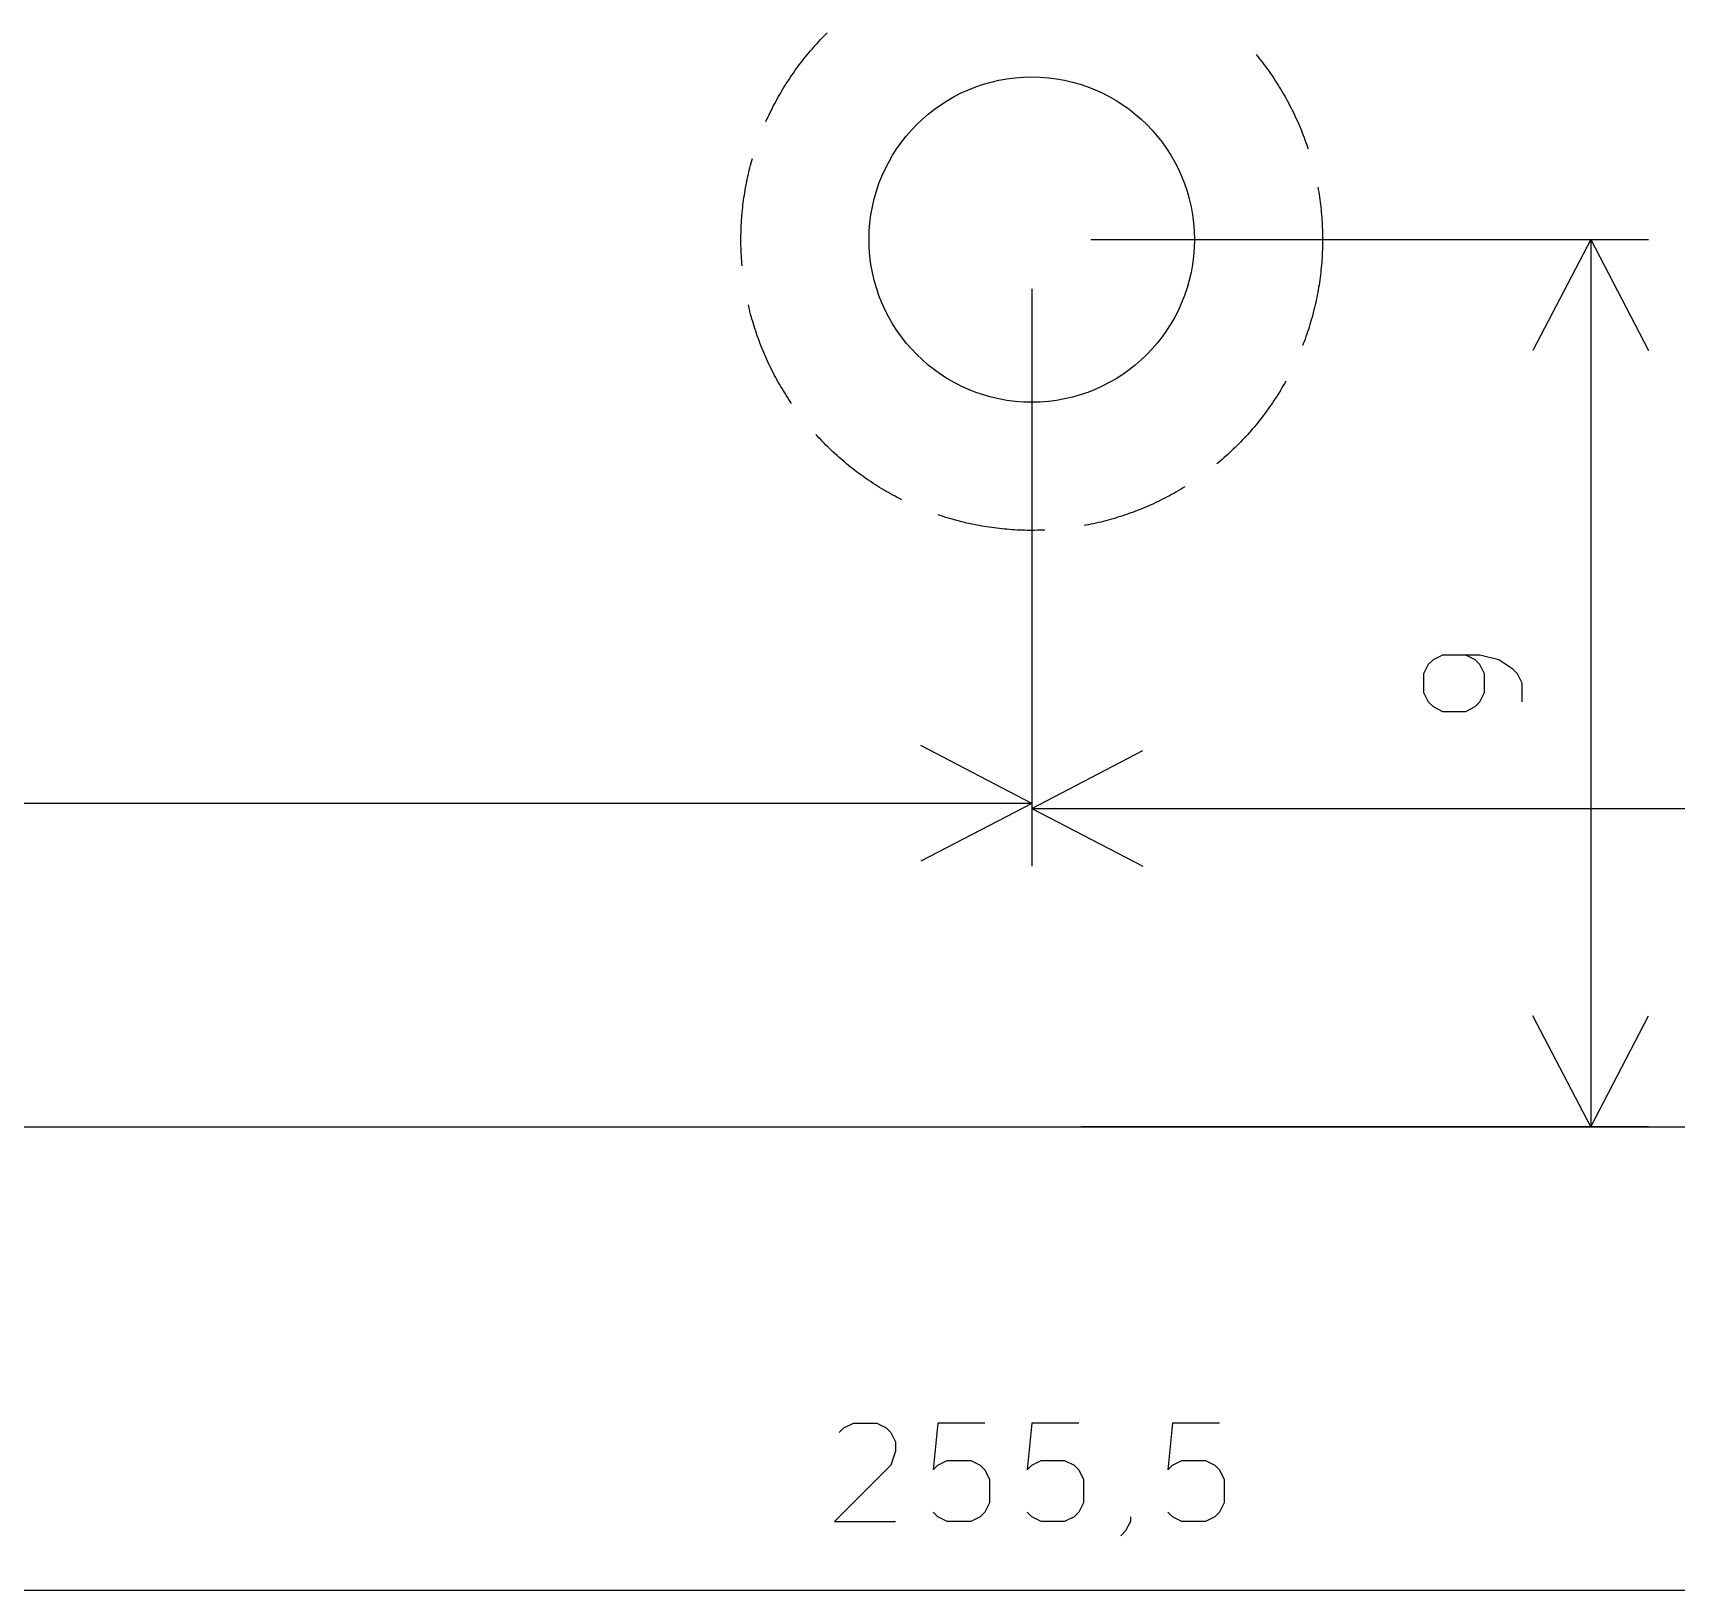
# Model space of a CAD drawing. Header units: millimetres. Extents: x 183 to 663, y -184 to 161.
# Drawn here: x 411.12 to 427.79, y -183.2 to -167.4 of the extents above; entities that cross this region are included whole.
import ezdxf

# ---------------------------------------------------------------- set-up
doc = ezdxf.new("R2010")
doc.units = ezdxf.units.MM
doc.layers.add('User.3', color=254, linetype='CONTINUOUS', true_color=0xb4dbd2)
doc.layers.add('User.4', color=57, linetype='CONTINUOUS', true_color=0x484848)

msp = doc.modelspace()

# ---------------------------------------------------------------- linework, layer by layer
at = {"layer": 'User.3', "linetype": 'CONTINUOUS'}
for p, q in [((419.055455, -167.528586), (419.072742, -167.509511)), ((419.072742, -167.509511), (419.090195, -167.490587)), ((419.090195, -167.490587), (419.107813, -167.471815)), ((419.107813, -167.471815), (419.125593, -167.453199)), ((419.125593, -167.453199), (419.143535, -167.434738)), ((419.143535, -167.434738), (419.161638, -167.416434)), ((419.161638, -167.416434), (419.174937, -167.40319)), ((418.923282, -167.686472), (418.939196, -167.666237)), ((418.939196, -167.666237), (418.955287, -167.646142)), ((418.955287, -167.646142), (418.971552, -167.626187)), ((418.971552, -167.626187), (418.98799, -167.606376)), ((418.98799, -167.606376), (419.004601, -167.586708)), ((419.004601, -167.586708), (419.021383, -167.567187)), ((419.021383, -167.567187), (419.038335, -167.547812)), ((419.038335, -167.547812), (419.055455, -167.528586)), ((423.525242, -167.622295), (423.541541, -167.642221)), ((423.541541, -167.642221), (423.557665, -167.662289)), ((423.557665, -167.662289), (423.573614, -167.682497)), ((423.573614, -167.682497), (423.589386, -167.702844)), ((418.802444, -167.853194), (418.816908, -167.831898)), ((418.816908, -167.831898), (418.831558, -167.810729)), ((418.831558, -167.810729), (418.846391, -167.789688)), ((418.846391, -167.789688), (418.861408, -167.768778)), ((418.861408, -167.768778), (418.876607, -167.748)), ((418.876607, -167.748), (418.891986, -167.727355)), ((418.891986, -167.727355), (418.907545, -167.706846)), ((418.907545, -167.706846), (418.923282, -167.686472)), ((423.589386, -167.702844), (423.60498, -167.723327)), ((423.60498, -167.723327), (423.620395, -167.743945)), ((423.620395, -167.743945), (423.635629, -167.764697)), ((423.635629, -167.764697), (423.650681, -167.785582)), ((423.650681, -167.785582), (423.665551, -167.806597)), ((423.665551, -167.806597), (423.680236, -167.827741)), ((423.680236, -167.827741), (423.694737, -167.849012)), ((423.694737, -167.849012), (423.709051, -167.870409)), ((418.693531, -168.027938), (418.706474, -168.005685)), ((418.706474, -168.005685), (418.719611, -167.983546)), ((418.719611, -167.983546), (418.732941, -167.961522)), ((418.732941, -167.961522), (418.746463, -167.939615)), ((418.746463, -167.939615), (418.760175, -167.917828)), ((418.760175, -167.917828), (418.774076, -167.89616)), ((418.774076, -167.89616), (418.788167, -167.874615)), ((418.788167, -167.874615), (418.802444, -167.853194)), ((423.709051, -167.870409), (423.723178, -167.89193)), ((423.723178, -167.89193), (423.737117, -167.913573)), ((423.737117, -167.913573), (423.750866, -167.935338)), ((423.750866, -167.935338), (423.764425, -167.957221)), ((423.764425, -167.957221), (423.777792, -167.979222)), ((423.777792, -167.979222), (423.790967, -168.001339)), ((423.790967, -168.001339), (423.803949, -168.02357)), ((418.608432, -168.186752), (418.619993, -168.163751)), ((418.619993, -168.163751), (418.631754, -168.140851)), ((418.631754, -168.140851), (418.643714, -168.118054)), ((418.643714, -168.118054), (418.655873, -168.095363)), ((418.655873, -168.095363), (418.668229, -168.072779)), ((418.668229, -168.072779), (418.680782, -168.050303)), ((418.680782, -168.050303), (418.693531, -168.027938)), ((423.803949, -168.02357), (423.816736, -168.045913)), ((423.816736, -168.045913), (423.829327, -168.068367)), ((423.829327, -168.068367), (423.841722, -168.09093)), ((423.841722, -168.09093), (423.85392, -168.113601)), ((423.85392, -168.113601), (423.865919, -168.136377)), ((423.865919, -168.136377), (423.877719, -168.159257)), ((423.877719, -168.159257), (423.889319, -168.182238)), ((423.889319, -168.182238), (423.900718, -168.205321)), ((418.553663, -168.303226), (418.56421, -168.279742)), ((418.56421, -168.279742), (418.574961, -168.256351)), ((418.574961, -168.256351), (418.585915, -168.233054)), ((418.585915, -168.233054), (418.597073, -168.209854)), ((418.597073, -168.209854), (418.608432, -168.186752)), ((423.900718, -168.205321), (423.911915, -168.228502)), ((423.911915, -168.228502), (423.922909, -168.251779)), ((423.922909, -168.251779), (423.9337, -168.275152)), ((423.9337, -168.275152), (423.944287, -168.298618)), ((423.944287, -168.298618), (423.954668, -168.322176)), ((423.954668, -168.322176), (423.964844, -168.345823)), ((423.964844, -168.345823), (423.974812, -168.369558)), ((423.974812, -168.369558), (423.984573, -168.393379)), ((423.984573, -168.393379), (423.994126, -168.417285)), ((423.994126, -168.417285), (424.00347, -168.441273)), ((424.00347, -168.441273), (424.012604, -168.465341)), ((424.012604, -168.465341), (424.021528, -168.489489)), ((424.021528, -168.489489), (424.030241, -168.513713)), ((424.030241, -168.513713), (424.038742, -168.538012)), ((418.411466, -168.696739), (418.416634, -168.678696)), ((424.038742, -168.538012), (424.04703, -168.562385)), ((424.04703, -168.562385), (424.052939, -168.580199)), ((418.367723, -168.871526), (418.373317, -168.846398)), ((418.373317, -168.846398), (418.37913, -168.821319)), ((418.37913, -168.821319), (418.385162, -168.796292)), ((418.385162, -168.796292), (418.391412, -168.771319)), ((418.391412, -168.771319), (418.39788, -168.746401)), ((418.39788, -168.746401), (418.404565, -168.721541)), ((418.404565, -168.721541), (418.411466, -168.696739)), ((418.338781, -169.023234), (418.343053, -168.997847)), ((418.343053, -168.997847), (418.347545, -168.972499)), ((418.347545, -168.972499), (418.352259, -168.947191)), ((418.352259, -168.947191), (418.357194, -168.921924)), ((418.357194, -168.921924), (418.362348, -168.896702)), ((418.362348, -168.896702), (418.367723, -168.871526)), ((424.151549, -168.967538), (424.156085, -168.992878)), ((424.156085, -168.992878), (424.160399, -169.018258)), ((424.160399, -169.018258), (424.164492, -169.043674)), ((418.315105, -169.201849), (418.317819, -169.176249)), ((418.317819, -169.176249), (418.320756, -169.150673)), ((418.320756, -169.150673), (418.323916, -169.125125)), ((418.323916, -169.125125), (418.327299, -169.099604)), ((418.327299, -169.099604), (418.330904, -169.074114)), ((418.330904, -169.074114), (418.334732, -169.048657)), ((418.334732, -169.048657), (418.338781, -169.023234)), ((424.164492, -169.043674), (424.168364, -169.069125)), ((424.168364, -169.069125), (424.172013, -169.094608)), ((424.172013, -169.094608), (424.175439, -169.120123)), ((424.175439, -169.120123), (424.178643, -169.145666)), ((424.178643, -169.145666), (424.181623, -169.171237)), ((424.181623, -169.171237), (424.184381, -169.196832)), ((418.303524, -169.355858), (418.304894, -169.330151)), ((418.304894, -169.330151), (418.306488, -169.304457)), ((418.306488, -169.304457), (418.308306, -169.278778)), ((418.308306, -169.278778), (418.310349, -169.253115)), ((418.310349, -169.253115), (418.312615, -169.227472)), ((418.312615, -169.227472), (418.315105, -169.201849)), ((424.184381, -169.196832), (424.186914, -169.222451)), ((424.186914, -169.222451), (424.189225, -169.24809)), ((424.189225, -169.24809), (424.191311, -169.273749)), ((424.191311, -169.273749), (424.193173, -169.299425)), ((424.193173, -169.299425), (424.194812, -169.325116)), ((424.194812, -169.325116), (424.196226, -169.350821)), ((424.196226, -169.350821), (424.197415, -169.376537)), ((418.300018, -169.510262), (418.300041, -169.484519)), ((418.30022, -169.536005), (418.300018, -169.510262)), ((418.300041, -169.484519), (418.300288, -169.458776)), ((418.300288, -169.458776), (418.30076, -169.433037)), ((418.30076, -169.433037), (418.301457, -169.407303)), ((418.301457, -169.407303), (418.302378, -169.381576)), ((418.302378, -169.381576), (418.303524, -169.355858)), ((421.85, -169.5), (427.50642, -169.5)), ((424.197415, -169.376537), (424.19838, -169.402263)), ((424.19838, -169.402263), (424.199121, -169.427995)), ((424.199121, -169.427995), (424.199637, -169.453734)), ((424.199637, -169.453734), (424.199929, -169.479476)), ((424.2, -169.5), (424.199888, -169.525743)), ((424.199929, -169.479476), (424.2, -169.5)), ((426.92, -169.5), (426.333579, -170.626504)), ((426.92, -169.5), (426.92, -178.5)), ((426.92, -169.5), (427.506421, -170.626504)), ((418.300646, -169.561745), (418.30022, -169.536005)), ((418.301297, -169.58748), (418.300646, -169.561745)), ((418.302173, -169.613209), (418.301297, -169.58748)), ((418.303273, -169.638929), (418.302173, -169.613209)), ((418.304598, -169.664638), (418.303273, -169.638929)), ((418.306147, -169.690335), (418.304598, -169.664638)), ((424.194498, -169.680093), (424.192814, -169.705782)), ((424.195957, -169.654391), (424.194498, -169.680093)), ((424.197192, -169.628677), (424.195957, -169.654391)), ((424.198203, -169.602954), (424.197192, -169.628677)), ((424.198989, -169.577222), (424.198203, -169.602954)), ((424.199551, -169.551485), (424.198989, -169.577222)), ((424.199888, -169.525743), (424.199551, -169.551485)), ((418.30792, -169.716018), (418.306147, -169.690335)), ((418.309917, -169.741684), (418.30792, -169.716018)), ((418.312138, -169.767331), (418.309917, -169.741684)), ((424.181037, -169.833949), (424.178011, -169.859515)), ((424.18384, -169.808359), (424.181037, -169.833949)), ((424.186419, -169.782745), (424.18384, -169.808359)), ((424.188774, -169.757109), (424.186419, -169.782745)), ((424.190906, -169.731454), (424.188774, -169.757109)), ((424.192814, -169.705782), (424.190906, -169.731454)), ((421.25, -170), (421.25, -175.85642)), ((421.25, -170), (421.25, -175.80642)), ((424.155183, -170.012262), (424.150602, -170.037595)), ((424.159543, -169.98689), (424.155183, -170.012262)), ((424.163681, -169.961482), (424.159543, -169.98689)), ((424.167597, -169.936038), (424.163681, -169.961482)), ((424.171291, -169.910561), (424.167597, -169.936038)), ((424.174762, -169.885052), (424.171291, -169.910561)), ((424.178011, -169.859515), (424.174762, -169.885052)), ((418.379511, -170.180288), (418.375241, -170.162012)), ((418.385557, -170.205312), (418.379511, -170.180288)), ((424.124392, -170.163606), (424.118491, -170.188664)), ((424.130073, -170.138497), (424.124392, -170.163606)), ((424.135535, -170.113339), (424.130073, -170.138497)), ((424.140778, -170.088135), (424.135535, -170.113339)), ((424.1458, -170.062887), (424.140778, -170.088135)), ((424.150602, -170.037595), (424.1458, -170.062887)), ((418.391821, -170.230282), (418.385557, -170.205312)), ((418.398302, -170.255196), (418.391821, -170.230282)), ((418.405001, -170.280053), (418.398302, -170.255196)), ((418.411917, -170.30485), (418.405001, -170.280053)), ((418.419048, -170.329586), (418.411917, -170.30485)), ((418.426396, -170.354259), (418.419048, -170.329586)), ((424.078518, -170.337845), (424.071099, -170.362497)), ((424.085722, -170.31313), (424.078518, -170.337845)), ((424.09271, -170.288353), (424.085722, -170.31313)), ((424.099481, -170.263516), (424.09271, -170.288353)), ((424.106036, -170.238621), (424.099481, -170.263516)), ((424.112372, -170.21367), (424.106036, -170.238621)), ((424.118491, -170.188664), (424.112372, -170.21367)), ((418.433958, -170.378866), (418.426396, -170.354259)), ((418.441734, -170.403407), (418.433958, -170.378866)), ((418.449725, -170.427879), (418.441734, -170.403407)), ((418.457929, -170.452281), (418.449725, -170.427879)), ((418.466345, -170.476609), (418.457929, -170.452281)), ((418.474974, -170.500864), (418.466345, -170.476609)), ((418.483813, -170.525042), (418.474974, -170.500864)), ((424.022093, -170.508959), (424.013183, -170.533112)), ((424.030792, -170.48473), (424.022093, -170.508959)), ((424.03928, -170.460426), (424.030792, -170.48473)), ((424.047555, -170.436049), (424.03928, -170.460426)), ((424.055617, -170.4116), (424.047555, -170.436049)), ((424.063465, -170.387082), (424.055617, -170.4116)), ((424.071099, -170.362497), (424.063465, -170.387082)), ((418.492864, -170.549142), (418.483813, -170.525042)), ((418.502124, -170.573163), (418.492864, -170.549142)), ((418.511594, -170.597101), (418.502124, -170.573163)), ((418.521272, -170.620956), (418.511594, -170.597101)), ((418.531158, -170.644726), (418.521272, -170.620956)), ((418.541251, -170.668408), (418.531158, -170.644726)), ((418.55155, -170.692002), (418.541251, -170.668408)), ((424.004062, -170.557185), (423.997281, -170.574686)), ((424.013183, -170.533112), (424.004062, -170.557185)), ((418.562055, -170.715505), (418.55155, -170.692002)), ((418.572764, -170.738915), (418.562055, -170.715505)), ((418.583678, -170.762231), (418.572764, -170.738915)), ((418.594794, -170.78545), (418.583678, -170.762231)), ((418.606113, -170.808572), (418.594794, -170.78545)), ((418.617633, -170.831594), (418.606113, -170.808572)), ((418.629353, -170.854515), (418.617633, -170.831594)), ((418.641273, -170.877333), (418.629353, -170.854515)), ((418.653392, -170.900045), (418.641273, -170.877333)), ((418.665708, -170.922651), (418.653392, -170.900045)), ((418.678222, -170.945149), (418.665708, -170.922651)), ((418.690931, -170.967537), (418.678222, -170.945149)), ((418.703835, -170.989813), (418.690931, -170.967537)), ((418.716932, -171.011975), (418.703835, -170.989813)), ((418.730223, -171.034023), (418.716932, -171.011975)), ((423.788312, -171.003154), (423.775098, -171.025248)), ((423.801333, -170.980946), (423.788312, -171.003154)), ((423.814159, -170.958626), (423.801333, -170.980946)), ((423.82679, -170.936194), (423.814159, -170.958626)), ((418.743706, -171.055953), (418.730223, -171.034023)), ((418.757379, -171.077765), (418.743706, -171.055953)), ((418.771243, -171.099457), (418.757379, -171.077765)), ((418.785295, -171.121027), (418.771243, -171.099457)), ((418.799535, -171.142474), (418.785295, -171.121027)), ((418.813961, -171.163795), (418.799535, -171.142474)), ((423.677274, -171.176556), (423.662551, -171.197674)), ((423.691812, -171.155311), (423.677274, -171.176556)), ((423.706164, -171.133939), (423.691812, -171.155311)), ((423.720329, -171.112443), (423.706164, -171.133939)), ((423.734306, -171.090824), (423.720329, -171.112443)), ((423.748094, -171.069084), (423.734306, -171.090824)), ((423.761692, -171.047225), (423.748094, -171.069084)), ((423.775098, -171.025248), (423.761692, -171.047225)), ((423.554411, -171.34179), (423.53825, -171.36183)), ((423.570395, -171.321611), (423.554411, -171.34179)), ((423.586203, -171.301292), (423.570395, -171.321611)), ((423.601833, -171.280837), (423.586203, -171.301292)), ((423.617284, -171.260246), (423.601833, -171.280837)), ((423.632555, -171.23952), (423.617284, -171.260246)), ((423.647644, -171.218663), (423.632555, -171.23952)), ((423.662551, -171.197674), (423.647644, -171.218663)), ((419.073857, -171.491708), (419.061229, -171.477823)), ((419.09132, -171.510622), (419.073857, -171.491708)), ((419.108948, -171.529384), (419.09132, -171.510622)), ((423.402802, -171.516915), (423.385119, -171.535624)), ((423.42032, -171.498051), (423.402802, -171.516915)), ((423.437674, -171.479036), (423.42032, -171.498051)), ((423.454861, -171.45987), (423.437674, -171.479036)), ((423.47188, -171.440554), (423.454861, -171.45987)), ((423.488729, -171.421091), (423.47188, -171.440554)), ((423.505409, -171.401482), (423.488729, -171.421091)), ((423.521916, -171.381727), (423.505409, -171.401482)), ((423.53825, -171.36183), (423.521916, -171.381727)), ((419.126739, -171.54799), (419.108948, -171.529384)), ((419.144692, -171.566441), (419.126739, -171.54799)), ((419.162805, -171.584734), (419.144692, -171.566441)), ((419.181077, -171.602869), (419.162805, -171.584734)), ((419.199507, -171.620844), (419.181077, -171.602869)), ((419.218092, -171.638656), (419.199507, -171.620844)), ((419.236833, -171.656307), (419.218092, -171.638656)), ((419.255727, -171.673792), (419.236833, -171.656307)), ((419.274772, -171.691113), (419.255727, -171.673792)), ((423.23792, -171.679604), (423.218824, -171.696869)), ((423.256865, -171.662173), (423.23792, -171.679604)), ((423.275657, -171.644578), (423.256865, -171.662173)), ((423.294294, -171.62682), (423.275657, -171.644578)), ((423.312776, -171.608899), (423.294294, -171.62682)), ((423.331101, -171.590818), (423.312776, -171.608899)), ((423.349267, -171.572577), (423.331101, -171.590818)), ((423.367274, -171.554179), (423.349267, -171.572577)), ((423.385119, -171.535624), (423.367274, -171.554179)), ((419.293968, -171.708266), (419.274772, -171.691113)), ((419.313313, -171.725252), (419.293968, -171.708266)), ((419.332806, -171.742067), (419.313313, -171.725252)), ((419.352444, -171.758712), (419.332806, -171.742067)), ((419.372227, -171.775186), (419.352444, -171.758712)), ((419.392153, -171.791485), (419.372227, -171.775186)), ((419.412221, -171.807611), (419.392153, -171.791485)), ((419.432428, -171.82356), (419.412221, -171.807611)), ((419.452774, -171.839333), (419.432428, -171.82356)), ((419.473257, -171.854927), (419.452774, -171.839333)), ((423.140955, -171.764241), (423.126511, -171.776226)), ((423.160642, -171.747654), (423.140955, -171.764241)), ((423.180183, -171.730895), (423.160642, -171.747654)), ((423.199578, -171.713966), (423.180183, -171.730895)), ((423.218824, -171.696869), (423.199578, -171.713966)), ((419.493875, -171.870343), (419.473257, -171.854927)), ((419.514626, -171.885577), (419.493875, -171.870343)), ((419.53551, -171.90063), (419.514626, -171.885577)), ((419.556525, -171.9155), (419.53551, -171.90063)), ((419.577668, -171.930186), (419.556525, -171.9155)), ((419.598939, -171.944688), (419.577668, -171.930186)), ((419.620335, -171.959003), (419.598939, -171.944688)), ((419.641856, -171.97313), (419.620335, -171.959003)), ((419.663499, -171.98707), (419.641856, -171.97313)), ((419.685263, -172.00082), (419.663499, -171.98707)), ((419.707146, -172.014379), (419.685263, -172.00082)), ((419.729147, -172.027747), (419.707146, -172.014379)), ((422.801591, -172.008997), (422.779637, -172.022441)), ((419.751263, -172.040923), (419.729147, -172.027747)), ((419.773494, -172.053905), (419.751263, -172.040923)), ((419.795837, -172.066692), (419.773494, -172.053905)), ((419.81829, -172.079284), (419.795837, -172.066692)), ((419.840853, -172.09168), (419.81829, -172.079284)), ((419.863523, -172.103878), (419.840853, -172.09168)), ((419.886299, -172.115878), (419.863523, -172.103878)), ((419.909178, -172.127679), (419.886299, -172.115878)), ((419.93216, -172.13928), (419.909178, -172.127679)), ((422.484256, -172.179386), (422.460827, -172.190055)), ((422.507591, -172.168514), (422.484256, -172.179386)), ((422.53083, -172.157438), (422.507591, -172.168514)), ((422.553971, -172.146159), (422.53083, -172.157438)), ((422.577014, -172.134679), (422.553971, -172.146159)), ((422.599955, -172.122999), (422.577014, -172.134679)), ((422.622793, -172.111118), (422.599955, -172.122999)), ((422.645527, -172.099039), (422.622793, -172.111118)), ((422.668154, -172.086762), (422.645527, -172.099039)), ((422.690674, -172.074288), (422.668154, -172.086762)), ((422.713083, -172.061618), (422.690674, -172.074288)), ((422.735382, -172.048753), (422.713083, -172.061618)), ((422.757567, -172.035694), (422.735382, -172.048753)), ((422.779637, -172.022441), (422.757567, -172.035694)), ((420.318819, -172.299179), (420.301029, -172.293198)), ((420.343281, -172.307198), (420.318819, -172.299179)), ((420.367813, -172.315004), (420.343281, -172.307198)), ((420.392412, -172.322595), (420.367813, -172.315004)), ((420.417076, -172.329971), (420.392412, -172.322595)), ((420.441803, -172.337132), (420.417076, -172.329971)), ((420.466592, -172.344077), (420.441803, -172.337132)), ((420.491441, -172.350805), (420.466592, -172.344077)), ((420.516348, -172.357316), (420.491441, -172.350805)), ((422.025103, -172.346351), (422.000235, -172.353007)), ((422.049912, -172.339479), (422.025103, -172.346351)), ((422.07466, -172.33239), (422.049912, -172.339479)), ((422.099346, -172.325086), (422.07466, -172.33239)), ((422.123967, -172.317567), (422.099346, -172.325086)), ((422.148521, -172.309833), (422.123967, -172.317567)), ((422.173007, -172.301885), (422.148521, -172.309833)), ((422.197423, -172.293723), (422.173007, -172.301885)), ((422.221766, -172.285349), (422.197423, -172.293723)), ((422.246036, -172.276763), (422.221766, -172.285349)), ((422.270229, -172.267965), (422.246036, -172.276763)), ((422.294345, -172.258957), (422.270229, -172.267965)), ((422.318381, -172.249738), (422.294345, -172.258957)), ((422.342336, -172.24031), (422.318381, -172.249738)), ((422.366208, -172.230674), (422.342336, -172.24031)), ((422.389995, -172.220829), (422.366208, -172.230674)), ((422.413695, -172.210777), (422.389995, -172.220829)), ((422.437307, -172.200519), (422.413695, -172.210777)), ((422.460827, -172.190055), (422.437307, -172.200519)), ((420.54131, -172.363609), (420.516348, -172.357316)), ((420.566327, -172.369685), (420.54131, -172.363609)), ((420.591395, -172.375542), (420.566327, -172.369685)), ((420.616514, -172.381179), (420.591395, -172.375542)), ((420.64168, -172.386598), (420.616514, -172.381179)), ((420.666894, -172.391796), (420.64168, -172.386598)), ((420.692151, -172.396775), (420.666894, -172.391796)), ((420.717451, -172.401533), (420.692151, -172.396775)), ((420.742792, -172.406069), (420.717451, -172.401533)), ((420.768171, -172.410385), (420.742792, -172.406069)), ((420.793587, -172.414479), (420.768171, -172.410385)), ((420.819038, -172.418351), (420.793587, -172.414479)), ((420.844521, -172.422), (420.819038, -172.418351)), ((420.870036, -172.425428), (420.844521, -172.422)), ((420.895579, -172.428632), (420.870036, -172.425428)), ((420.921149, -172.431613), (420.895579, -172.428632)), ((420.946745, -172.434372), (420.921149, -172.431613)), ((420.972363, -172.436906), (420.946745, -172.434372)), ((420.998003, -172.439217), (420.972363, -172.436906)), ((421.023661, -172.441304), (420.998003, -172.439217)), ((421.049337, -172.443167), (421.023661, -172.441304)), ((421.075029, -172.444806), (421.049337, -172.443167)), ((421.100733, -172.446221), (421.075029, -172.444806)), ((421.126449, -172.447412), (421.100733, -172.446221)), ((421.152175, -172.448378), (421.126449, -172.447412)), ((421.177907, -172.449119), (421.152175, -172.448378)), ((421.203646, -172.449636), (421.177907, -172.449119)), ((421.229388, -172.449928), (421.203646, -172.449636)), ((421.255131, -172.449996), (421.229388, -172.449928)), ((421.280874, -172.449838), (421.255131, -172.449996)), ((421.306615, -172.449457), (421.280874, -172.449838)), ((421.332351, -172.44885), (421.306615, -172.449457)), ((421.358081, -172.448019), (421.332351, -172.44885)), ((421.383803, -172.446964), (421.358081, -172.448019)), ((421.799391, -172.398391), (421.78094, -172.401827)), ((421.824663, -172.393486), (421.799391, -172.398391)), ((421.849892, -172.388361), (421.824663, -172.393486)), ((421.875074, -172.383016), (421.849892, -172.388361)), ((421.900209, -172.377452), (421.875074, -172.383016)), ((421.925294, -172.371668), (421.900209, -172.377452)), ((421.950328, -172.365666), (421.925294, -172.371668)), ((421.975309, -172.359445), (421.950328, -172.365666)), ((422.000235, -172.353007), (421.975309, -172.359445)), ((425.272438, -173.809523), (425.224819, -173.904761)), ((425.320057, -173.761904), (425.272438, -173.809523)), ((425.415295, -173.714285), (425.320057, -173.761904)), ((425.796247, -173.714285), (425.415295, -173.714285)), ((425.748628, -173.761904), (425.65339, -173.714285)), ((425.796247, -173.809523), (425.748628, -173.761904)), ((425.986723, -173.761904), (425.796247, -173.714285)), ((425.843866, -173.904761), (425.796247, -173.809523)), ((426.12958, -173.857142), (425.986723, -173.761904)), ((425.224819, -173.904761), (425.224819, -174.095237)), ((425.843866, -174.095237), (425.843866, -173.904761)), ((426.1772, -173.904761), (426.12958, -173.857142)), ((426.224819, -173.999999), (426.1772, -173.904761)), ((426.224819, -174.190475), (426.224819, -173.999999)), ((425.224819, -174.095237), (425.272438, -174.190475)), ((425.796247, -174.190475), (425.843866, -174.095237)), ((425.272438, -174.190475), (425.320057, -174.238094)), ((425.320057, -174.238094), (425.415295, -174.285713)), ((425.415295, -174.285713), (425.65339, -174.285713)), ((425.65339, -174.285713), (425.748628, -174.238094)), ((425.748628, -174.238094), (425.796247, -174.190475)), ((421.25, -175.22), (420.123496, -174.633579)), ((421.25, -175.27), (422.376504, -174.683579)), ((421.25, -175.22), (293.5, -175.22)), ((421.25, -175.22), (420.123496, -175.806421)), ((421.25, -175.27), (549, -175.27)), ((421.25, -175.27), (422.376504, -175.856421)), ((426.92, -178.5), (426.333579, -177.373496)), ((426.92, -178.5), (427.506421, -177.373496)), ((293.5, -178.5), (549, -178.5)), ((427.50642, -178.5), (421.75, -178.5)), ((419.345238, -181.552438), (419.440476, -181.504819)), ((419.440476, -181.504819), (419.678571, -181.504819)), ((419.678571, -181.504819), (419.773809, -181.552438)), ((420.297619, -181.504819), (420.25, -181.981009)), ((420.773809, -181.504819), (420.297619, -181.504819)), ((421.25, -181.504819), (421.202381, -181.981009)), ((421.72619, -181.504819), (421.25, -181.504819)), ((422.678571, -181.504819), (422.630952, -181.981009)), ((423.154761, -181.504819), (422.678571, -181.504819)), ((419.297619, -181.600057), (419.345238, -181.552438)), ((419.773809, -181.552438), (419.821428, -181.600057)), ((419.821428, -181.600057), (419.869047, -181.695295)), ((419.869047, -181.790533), (419.821428, -181.93339)), ((419.869047, -181.695295), (419.869047, -181.790533)), ((419.821428, -181.93339), (419.25, -182.504819)), ((420.25, -181.981009), (420.297619, -181.93339)), ((420.297619, -181.93339), (420.392857, -181.885771)), ((420.392857, -181.885771), (420.630952, -181.885771)), ((420.630952, -181.885771), (420.72619, -181.93339)), ((420.72619, -181.93339), (420.773809, -181.981009)), ((420.773809, -181.981009), (420.821428, -182.076247)), ((421.202381, -181.981009), (421.25, -181.93339)), ((421.25, -181.93339), (421.345238, -181.885771)), ((421.345238, -181.885771), (421.583333, -181.885771)), ((421.583333, -181.885771), (421.678571, -181.93339)), ((421.678571, -181.93339), (421.72619, -181.981009)), ((421.72619, -181.981009), (421.773809, -182.076247)), ((422.630952, -181.981009), (422.678571, -181.93339)), ((422.678571, -181.93339), (422.773809, -181.885771)), ((422.773809, -181.885771), (423.011904, -181.885771)), ((423.011904, -181.885771), (423.107142, -181.93339)), ((423.107142, -181.93339), (423.154761, -181.981009)), ((423.154761, -181.981009), (423.20238, -182.076247)), ((420.821428, -182.076247), (420.821428, -182.314342)), ((421.773809, -182.076247), (421.773809, -182.314342)), ((423.20238, -182.076247), (423.20238, -182.314342)), ((420.821428, -182.314342), (420.773809, -182.40958)), ((421.773809, -182.314342), (421.72619, -182.40958)), ((423.20238, -182.314342), (423.154761, -182.40958)), ((419.25, -182.504819), (419.869047, -182.504819)), ((420.297619, -182.4572), (420.25, -182.40958)), ((420.392857, -182.504819), (420.297619, -182.4572)), ((420.630952, -182.504819), (420.392857, -182.504819)), ((420.72619, -182.4572), (420.630952, -182.504819)), ((420.773809, -182.40958), (420.72619, -182.4572)), ((421.25, -182.4572), (421.202381, -182.40958)), ((421.345238, -182.504819), (421.25, -182.4572)), ((421.583333, -182.504819), (421.345238, -182.504819)), ((421.678571, -182.4572), (421.583333, -182.504819)), ((421.72619, -182.40958), (421.678571, -182.4572)), ((422.25, -182.504819), (422.202381, -182.600057)), ((422.25, -182.4572), (422.25, -182.504819)), ((422.678571, -182.4572), (422.630952, -182.40958)), ((422.773809, -182.504819), (422.678571, -182.4572)), ((423.011904, -182.504819), (422.773809, -182.504819)), ((423.107142, -182.4572), (423.011904, -182.504819)), ((423.154761, -182.40958), (423.107142, -182.4572)), ((422.202381, -182.600057), (422.154762, -182.647676)), ((293.5, -183.2), (549, -183.2))]:
    msp.add_line(p, q, dxfattribs=at)
at = {"layer": 'User.3'}
msp.add_circle((421.25, -169.5), 1.65, dxfattribs=at)
at = {"layer": 'User.4', "linetype": 'CONTINUOUS'}
for p, q in [((419.055455, -167.528586), (419.072742, -167.509511)), ((419.072742, -167.509511), (419.090195, -167.490587)), ((419.090195, -167.490587), (419.107813, -167.471815)), ((419.107813, -167.471815), (419.125593, -167.453199)), ((419.125593, -167.453199), (419.143535, -167.434738)), ((419.143535, -167.434738), (419.161638, -167.416434)), ((419.161638, -167.416434), (419.174937, -167.40319)), ((418.923282, -167.686472), (418.939196, -167.666237)), ((418.939196, -167.666237), (418.955287, -167.646142)), ((418.955287, -167.646142), (418.971552, -167.626187)), ((418.971552, -167.626187), (418.98799, -167.606376)), ((418.98799, -167.606376), (419.004601, -167.586708)), ((419.004601, -167.586708), (419.021383, -167.567187)), ((419.021383, -167.567187), (419.038335, -167.547812)), ((419.038335, -167.547812), (419.055455, -167.528586)), ((423.525242, -167.622295), (423.541541, -167.642221)), ((423.541541, -167.642221), (423.557665, -167.662289)), ((423.557665, -167.662289), (423.573614, -167.682497)), ((423.573614, -167.682497), (423.589386, -167.702844)), ((418.802444, -167.853194), (418.816908, -167.831898)), ((418.816908, -167.831898), (418.831558, -167.810729)), ((418.831558, -167.810729), (418.846391, -167.789688)), ((418.846391, -167.789688), (418.861408, -167.768778)), ((418.861408, -167.768778), (418.876607, -167.748)), ((418.876607, -167.748), (418.891986, -167.727355)), ((418.891986, -167.727355), (418.907545, -167.706846)), ((418.907545, -167.706846), (418.923282, -167.686472)), ((423.589386, -167.702844), (423.60498, -167.723327)), ((423.60498, -167.723327), (423.620395, -167.743945)), ((423.620395, -167.743945), (423.635629, -167.764697)), ((423.635629, -167.764697), (423.650681, -167.785582)), ((423.650681, -167.785582), (423.665551, -167.806597)), ((423.665551, -167.806597), (423.680236, -167.827741)), ((423.680236, -167.827741), (423.694737, -167.849012)), ((423.694737, -167.849012), (423.709051, -167.870409)), ((418.693531, -168.027938), (418.706474, -168.005685)), ((418.706474, -168.005685), (418.719611, -167.983546)), ((418.719611, -167.983546), (418.732941, -167.961522)), ((418.732941, -167.961522), (418.746463, -167.939615)), ((418.746463, -167.939615), (418.760175, -167.917828)), ((418.760175, -167.917828), (418.774076, -167.89616)), ((418.774076, -167.89616), (418.788167, -167.874615)), ((418.788167, -167.874615), (418.802444, -167.853194)), ((423.709051, -167.870409), (423.723178, -167.89193)), ((423.723178, -167.89193), (423.737117, -167.913573)), ((423.737117, -167.913573), (423.750866, -167.935338)), ((423.750866, -167.935338), (423.764425, -167.957221)), ((423.764425, -167.957221), (423.777792, -167.979222)), ((423.777792, -167.979222), (423.790967, -168.001339)), ((423.790967, -168.001339), (423.803949, -168.02357)), ((418.608432, -168.186752), (418.619993, -168.163751)), ((418.619993, -168.163751), (418.631754, -168.140851)), ((418.631754, -168.140851), (418.643714, -168.118054)), ((418.643714, -168.118054), (418.655873, -168.095363)), ((418.655873, -168.095363), (418.668229, -168.072779)), ((418.668229, -168.072779), (418.680782, -168.050303)), ((418.680782, -168.050303), (418.693531, -168.027938)), ((423.803949, -168.02357), (423.816736, -168.045913)), ((423.816736, -168.045913), (423.829327, -168.068367)), ((423.829327, -168.068367), (423.841722, -168.09093)), ((423.841722, -168.09093), (423.85392, -168.113601)), ((423.85392, -168.113601), (423.865919, -168.136377)), ((423.865919, -168.136377), (423.877719, -168.159257)), ((423.877719, -168.159257), (423.889319, -168.182238)), ((423.889319, -168.182238), (423.900718, -168.205321)), ((418.553663, -168.303226), (418.56421, -168.279742)), ((418.56421, -168.279742), (418.574961, -168.256351)), ((418.574961, -168.256351), (418.585915, -168.233054)), ((418.585915, -168.233054), (418.597073, -168.209854)), ((418.597073, -168.209854), (418.608432, -168.186752)), ((423.900718, -168.205321), (423.911915, -168.228502)), ((423.911915, -168.228502), (423.922909, -168.251779)), ((423.922909, -168.251779), (423.9337, -168.275152)), ((423.9337, -168.275152), (423.944287, -168.298618)), ((423.944287, -168.298618), (423.954668, -168.322176)), ((423.954668, -168.322176), (423.964844, -168.345823)), ((423.964844, -168.345823), (423.974812, -168.369558)), ((423.974812, -168.369558), (423.984573, -168.393379)), ((423.984573, -168.393379), (423.994126, -168.417285)), ((423.994126, -168.417285), (424.00347, -168.441273)), ((424.00347, -168.441273), (424.012604, -168.465341)), ((424.012604, -168.465341), (424.021528, -168.489489)), ((424.021528, -168.489489), (424.030241, -168.513713)), ((424.030241, -168.513713), (424.038742, -168.538012)), ((418.411466, -168.696739), (418.416634, -168.678696)), ((424.038742, -168.538012), (424.04703, -168.562385)), ((424.04703, -168.562385), (424.052939, -168.580199)), ((418.367723, -168.871526), (418.373317, -168.846398)), ((418.373317, -168.846398), (418.37913, -168.821319)), ((418.37913, -168.821319), (418.385162, -168.796292)), ((418.385162, -168.796292), (418.391412, -168.771319)), ((418.391412, -168.771319), (418.39788, -168.746401)), ((418.39788, -168.746401), (418.404565, -168.721541)), ((418.404565, -168.721541), (418.411466, -168.696739)), ((418.338781, -169.023234), (418.343053, -168.997847)), ((418.343053, -168.997847), (418.347545, -168.972499)), ((418.347545, -168.972499), (418.352259, -168.947191)), ((418.352259, -168.947191), (418.357194, -168.921924)), ((418.357194, -168.921924), (418.362348, -168.896702)), ((418.362348, -168.896702), (418.367723, -168.871526)), ((424.151549, -168.967538), (424.156085, -168.992878)), ((424.156085, -168.992878), (424.160399, -169.018258)), ((424.160399, -169.018258), (424.164492, -169.043674)), ((418.315105, -169.201849), (418.317819, -169.176249)), ((418.317819, -169.176249), (418.320756, -169.150673)), ((418.320756, -169.150673), (418.323916, -169.125125)), ((418.323916, -169.125125), (418.327299, -169.099604)), ((418.327299, -169.099604), (418.330904, -169.074114)), ((418.330904, -169.074114), (418.334732, -169.048657)), ((418.334732, -169.048657), (418.338781, -169.023234)), ((424.164492, -169.043674), (424.168364, -169.069125)), ((424.168364, -169.069125), (424.172013, -169.094608)), ((424.172013, -169.094608), (424.175439, -169.120123)), ((424.175439, -169.120123), (424.178643, -169.145666)), ((424.178643, -169.145666), (424.181623, -169.171237)), ((424.181623, -169.171237), (424.184381, -169.196832)), ((418.303524, -169.355858), (418.304894, -169.330151)), ((418.304894, -169.330151), (418.306488, -169.304457)), ((418.306488, -169.304457), (418.308306, -169.278778)), ((418.308306, -169.278778), (418.310349, -169.253115)), ((418.310349, -169.253115), (418.312615, -169.227472)), ((418.312615, -169.227472), (418.315105, -169.201849)), ((424.184381, -169.196832), (424.186914, -169.222451)), ((424.186914, -169.222451), (424.189225, -169.24809)), ((424.189225, -169.24809), (424.191311, -169.273749)), ((424.191311, -169.273749), (424.193173, -169.299425)), ((424.193173, -169.299425), (424.194812, -169.325116)), ((424.194812, -169.325116), (424.196226, -169.350821)), ((424.196226, -169.350821), (424.197415, -169.376537)), ((418.300018, -169.510262), (418.300041, -169.484519)), ((418.30022, -169.536005), (418.300018, -169.510262)), ((418.300041, -169.484519), (418.300288, -169.458776)), ((418.300288, -169.458776), (418.30076, -169.433037)), ((418.30076, -169.433037), (418.301457, -169.407303)), ((418.301457, -169.407303), (418.302378, -169.381576)), ((418.302378, -169.381576), (418.303524, -169.355858)), ((424.197415, -169.376537), (424.19838, -169.402263)), ((424.19838, -169.402263), (424.199121, -169.427995)), ((424.199121, -169.427995), (424.199637, -169.453734)), ((424.199637, -169.453734), (424.199929, -169.479476)), ((424.2, -169.5), (424.199888, -169.525743)), ((424.199929, -169.479476), (424.2, -169.5)), ((418.300646, -169.561745), (418.30022, -169.536005)), ((418.301297, -169.58748), (418.300646, -169.561745)), ((418.302173, -169.613209), (418.301297, -169.58748)), ((418.303273, -169.638929), (418.302173, -169.613209)), ((418.304598, -169.664638), (418.303273, -169.638929)), ((418.306147, -169.690335), (418.304598, -169.664638)), ((424.194498, -169.680093), (424.192814, -169.705782)), ((424.195957, -169.654391), (424.194498, -169.680093)), ((424.197192, -169.628677), (424.195957, -169.654391)), ((424.198203, -169.602954), (424.197192, -169.628677)), ((424.198989, -169.577222), (424.198203, -169.602954)), ((424.199551, -169.551485), (424.198989, -169.577222)), ((424.199888, -169.525743), (424.199551, -169.551485)), ((418.30792, -169.716018), (418.306147, -169.690335)), ((418.309917, -169.741684), (418.30792, -169.716018)), ((418.312138, -169.767331), (418.309917, -169.741684)), ((424.181037, -169.833949), (424.178011, -169.859515)), ((424.18384, -169.808359), (424.181037, -169.833949)), ((424.186419, -169.782745), (424.18384, -169.808359)), ((424.188774, -169.757109), (424.186419, -169.782745)), ((424.190906, -169.731454), (424.188774, -169.757109)), ((424.192814, -169.705782), (424.190906, -169.731454)), ((424.155183, -170.012262), (424.150602, -170.037595)), ((424.159543, -169.98689), (424.155183, -170.012262)), ((424.163681, -169.961482), (424.159543, -169.98689)), ((424.167597, -169.936038), (424.163681, -169.961482)), ((424.171291, -169.910561), (424.167597, -169.936038)), ((424.174762, -169.885052), (424.171291, -169.910561)), ((424.178011, -169.859515), (424.174762, -169.885052)), ((418.379511, -170.180288), (418.375241, -170.162012)), ((418.385557, -170.205312), (418.379511, -170.180288)), ((424.124392, -170.163606), (424.118491, -170.188664)), ((424.130073, -170.138497), (424.124392, -170.163606)), ((424.135535, -170.113339), (424.130073, -170.138497)), ((424.140778, -170.088135), (424.135535, -170.113339)), ((424.1458, -170.062887), (424.140778, -170.088135)), ((424.150602, -170.037595), (424.1458, -170.062887)), ((418.391821, -170.230282), (418.385557, -170.205312)), ((418.398302, -170.255196), (418.391821, -170.230282)), ((418.405001, -170.280053), (418.398302, -170.255196)), ((418.411917, -170.30485), (418.405001, -170.280053)), ((418.419048, -170.329586), (418.411917, -170.30485)), ((418.426396, -170.354259), (418.419048, -170.329586)), ((424.078518, -170.337845), (424.071099, -170.362497)), ((424.085722, -170.31313), (424.078518, -170.337845)), ((424.09271, -170.288353), (424.085722, -170.31313)), ((424.099481, -170.263516), (424.09271, -170.288353)), ((424.106036, -170.238621), (424.099481, -170.263516)), ((424.112372, -170.21367), (424.106036, -170.238621)), ((424.118491, -170.188664), (424.112372, -170.21367)), ((418.433958, -170.378866), (418.426396, -170.354259)), ((418.441734, -170.403407), (418.433958, -170.378866)), ((418.449725, -170.427879), (418.441734, -170.403407)), ((418.457929, -170.452281), (418.449725, -170.427879)), ((418.466345, -170.476609), (418.457929, -170.452281)), ((418.474974, -170.500864), (418.466345, -170.476609)), ((418.483813, -170.525042), (418.474974, -170.500864)), ((424.022093, -170.508959), (424.013183, -170.533112)), ((424.030792, -170.48473), (424.022093, -170.508959)), ((424.03928, -170.460426), (424.030792, -170.48473)), ((424.047555, -170.436049), (424.03928, -170.460426)), ((424.055617, -170.4116), (424.047555, -170.436049)), ((424.063465, -170.387082), (424.055617, -170.4116)), ((424.071099, -170.362497), (424.063465, -170.387082)), ((418.492864, -170.549142), (418.483813, -170.525042)), ((418.502124, -170.573163), (418.492864, -170.549142)), ((418.511594, -170.597101), (418.502124, -170.573163)), ((418.521272, -170.620956), (418.511594, -170.597101)), ((418.531158, -170.644726), (418.521272, -170.620956)), ((418.541251, -170.668408), (418.531158, -170.644726)), ((418.55155, -170.692002), (418.541251, -170.668408)), ((424.004062, -170.557185), (423.997281, -170.574686)), ((424.013183, -170.533112), (424.004062, -170.557185)), ((418.562055, -170.715505), (418.55155, -170.692002)), ((418.572764, -170.738915), (418.562055, -170.715505)), ((418.583678, -170.762231), (418.572764, -170.738915)), ((418.594794, -170.78545), (418.583678, -170.762231)), ((418.606113, -170.808572), (418.594794, -170.78545)), ((418.617633, -170.831594), (418.606113, -170.808572)), ((418.629353, -170.854515), (418.617633, -170.831594)), ((418.641273, -170.877333), (418.629353, -170.854515)), ((418.653392, -170.900045), (418.641273, -170.877333)), ((418.665708, -170.922651), (418.653392, -170.900045)), ((418.678222, -170.945149), (418.665708, -170.922651)), ((418.690931, -170.967537), (418.678222, -170.945149)), ((418.703835, -170.989813), (418.690931, -170.967537)), ((418.716932, -171.011975), (418.703835, -170.989813)), ((418.730223, -171.034023), (418.716932, -171.011975)), ((423.788312, -171.003154), (423.775098, -171.025248)), ((423.801333, -170.980946), (423.788312, -171.003154)), ((423.814159, -170.958626), (423.801333, -170.980946)), ((423.82679, -170.936194), (423.814159, -170.958626)), ((418.743706, -171.055953), (418.730223, -171.034023)), ((418.757379, -171.077765), (418.743706, -171.055953)), ((418.771243, -171.099457), (418.757379, -171.077765)), ((418.785295, -171.121027), (418.771243, -171.099457)), ((418.799535, -171.142474), (418.785295, -171.121027)), ((418.813961, -171.163795), (418.799535, -171.142474)), ((423.677274, -171.176556), (423.662551, -171.197674)), ((423.691812, -171.155311), (423.677274, -171.176556)), ((423.706164, -171.133939), (423.691812, -171.155311)), ((423.720329, -171.112443), (423.706164, -171.133939)), ((423.734306, -171.090824), (423.720329, -171.112443)), ((423.748094, -171.069084), (423.734306, -171.090824)), ((423.761692, -171.047225), (423.748094, -171.069084)), ((423.775098, -171.025248), (423.761692, -171.047225)), ((423.554411, -171.34179), (423.53825, -171.36183)), ((423.570395, -171.321611), (423.554411, -171.34179)), ((423.586203, -171.301292), (423.570395, -171.321611)), ((423.601833, -171.280837), (423.586203, -171.301292)), ((423.617284, -171.260246), (423.601833, -171.280837)), ((423.632555, -171.23952), (423.617284, -171.260246)), ((423.647644, -171.218663), (423.632555, -171.23952)), ((423.662551, -171.197674), (423.647644, -171.218663)), ((419.073857, -171.491708), (419.061229, -171.477823)), ((419.09132, -171.510622), (419.073857, -171.491708)), ((419.108948, -171.529384), (419.09132, -171.510622)), ((423.402802, -171.516915), (423.385119, -171.535624)), ((423.42032, -171.498051), (423.402802, -171.516915)), ((423.437674, -171.479036), (423.42032, -171.498051)), ((423.454861, -171.45987), (423.437674, -171.479036)), ((423.47188, -171.440554), (423.454861, -171.45987)), ((423.488729, -171.421091), (423.47188, -171.440554)), ((423.505409, -171.401482), (423.488729, -171.421091)), ((423.521916, -171.381727), (423.505409, -171.401482)), ((423.53825, -171.36183), (423.521916, -171.381727)), ((419.126739, -171.54799), (419.108948, -171.529384)), ((419.144692, -171.566441), (419.126739, -171.54799)), ((419.162805, -171.584734), (419.144692, -171.566441)), ((419.181077, -171.602869), (419.162805, -171.584734)), ((419.199507, -171.620844), (419.181077, -171.602869)), ((419.218092, -171.638656), (419.199507, -171.620844)), ((419.236833, -171.656307), (419.218092, -171.638656)), ((419.255727, -171.673792), (419.236833, -171.656307)), ((419.274772, -171.691113), (419.255727, -171.673792)), ((423.23792, -171.679604), (423.218824, -171.696869)), ((423.256865, -171.662173), (423.23792, -171.679604)), ((423.275657, -171.644578), (423.256865, -171.662173)), ((423.294294, -171.62682), (423.275657, -171.644578)), ((423.312776, -171.608899), (423.294294, -171.62682)), ((423.331101, -171.590818), (423.312776, -171.608899)), ((423.349267, -171.572577), (423.331101, -171.590818)), ((423.367274, -171.554179), (423.349267, -171.572577)), ((423.385119, -171.535624), (423.367274, -171.554179)), ((419.293968, -171.708266), (419.274772, -171.691113)), ((419.313313, -171.725252), (419.293968, -171.708266)), ((419.332806, -171.742067), (419.313313, -171.725252)), ((419.352444, -171.758712), (419.332806, -171.742067)), ((419.372227, -171.775186), (419.352444, -171.758712)), ((419.392153, -171.791485), (419.372227, -171.775186)), ((419.412221, -171.807611), (419.392153, -171.791485)), ((419.432428, -171.82356), (419.412221, -171.807611)), ((419.452774, -171.839333), (419.432428, -171.82356)), ((419.473257, -171.854927), (419.452774, -171.839333)), ((423.140955, -171.764241), (423.126511, -171.776226)), ((423.160642, -171.747654), (423.140955, -171.764241)), ((423.180183, -171.730895), (423.160642, -171.747654)), ((423.199578, -171.713966), (423.180183, -171.730895)), ((423.218824, -171.696869), (423.199578, -171.713966)), ((419.493875, -171.870343), (419.473257, -171.854927)), ((419.514626, -171.885577), (419.493875, -171.870343)), ((419.53551, -171.90063), (419.514626, -171.885577)), ((419.556525, -171.9155), (419.53551, -171.90063)), ((419.577668, -171.930186), (419.556525, -171.9155)), ((419.598939, -171.944688), (419.577668, -171.930186)), ((419.620335, -171.959003), (419.598939, -171.944688)), ((419.641856, -171.97313), (419.620335, -171.959003)), ((419.663499, -171.98707), (419.641856, -171.97313)), ((419.685263, -172.00082), (419.663499, -171.98707)), ((419.707146, -172.014379), (419.685263, -172.00082)), ((419.729147, -172.027747), (419.707146, -172.014379)), ((422.801591, -172.008997), (422.779637, -172.022441)), ((419.751263, -172.040923), (419.729147, -172.027747)), ((419.773494, -172.053905), (419.751263, -172.040923)), ((419.795837, -172.066692), (419.773494, -172.053905)), ((419.81829, -172.079284), (419.795837, -172.066692)), ((419.840853, -172.09168), (419.81829, -172.079284)), ((419.863523, -172.103878), (419.840853, -172.09168)), ((419.886299, -172.115878), (419.863523, -172.103878)), ((419.909178, -172.127679), (419.886299, -172.115878)), ((419.93216, -172.13928), (419.909178, -172.127679)), ((422.484256, -172.179386), (422.460827, -172.190055)), ((422.507591, -172.168514), (422.484256, -172.179386)), ((422.53083, -172.157438), (422.507591, -172.168514)), ((422.553971, -172.146159), (422.53083, -172.157438)), ((422.577014, -172.134679), (422.553971, -172.146159)), ((422.599955, -172.122999), (422.577014, -172.134679)), ((422.622793, -172.111118), (422.599955, -172.122999)), ((422.645527, -172.099039), (422.622793, -172.111118)), ((422.668154, -172.086762), (422.645527, -172.099039)), ((422.690674, -172.074288), (422.668154, -172.086762)), ((422.713083, -172.061618), (422.690674, -172.074288)), ((422.735382, -172.048753), (422.713083, -172.061618)), ((422.757567, -172.035694), (422.735382, -172.048753)), ((422.779637, -172.022441), (422.757567, -172.035694)), ((420.318819, -172.299179), (420.301029, -172.293198)), ((420.343281, -172.307198), (420.318819, -172.299179)), ((420.367813, -172.315004), (420.343281, -172.307198)), ((420.392412, -172.322595), (420.367813, -172.315004)), ((420.417076, -172.329971), (420.392412, -172.322595)), ((420.441803, -172.337132), (420.417076, -172.329971)), ((420.466592, -172.344077), (420.441803, -172.337132)), ((420.491441, -172.350805), (420.466592, -172.344077)), ((420.516348, -172.357316), (420.491441, -172.350805)), ((422.025103, -172.346351), (422.000235, -172.353007)), ((422.049912, -172.339479), (422.025103, -172.346351)), ((422.07466, -172.33239), (422.049912, -172.339479)), ((422.099346, -172.325086), (422.07466, -172.33239)), ((422.123967, -172.317567), (422.099346, -172.325086)), ((422.148521, -172.309833), (422.123967, -172.317567)), ((422.173007, -172.301885), (422.148521, -172.309833)), ((422.197423, -172.293723), (422.173007, -172.301885)), ((422.221766, -172.285349), (422.197423, -172.293723)), ((422.246036, -172.276763), (422.221766, -172.285349)), ((422.270229, -172.267965), (422.246036, -172.276763)), ((422.294345, -172.258957), (422.270229, -172.267965)), ((422.318381, -172.249738), (422.294345, -172.258957)), ((422.342336, -172.24031), (422.318381, -172.249738)), ((422.366208, -172.230674), (422.342336, -172.24031)), ((422.389995, -172.220829), (422.366208, -172.230674)), ((422.413695, -172.210777), (422.389995, -172.220829)), ((422.437307, -172.200519), (422.413695, -172.210777)), ((422.460827, -172.190055), (422.437307, -172.200519)), ((420.54131, -172.363609), (420.516348, -172.357316)), ((420.566327, -172.369685), (420.54131, -172.363609)), ((420.591395, -172.375542), (420.566327, -172.369685)), ((420.616514, -172.381179), (420.591395, -172.375542)), ((420.64168, -172.386598), (420.616514, -172.381179)), ((420.666894, -172.391796), (420.64168, -172.386598)), ((420.692151, -172.396775), (420.666894, -172.391796)), ((420.717451, -172.401533), (420.692151, -172.396775)), ((420.742792, -172.406069), (420.717451, -172.401533)), ((420.768171, -172.410385), (420.742792, -172.406069)), ((420.793587, -172.414479), (420.768171, -172.410385)), ((420.819038, -172.418351), (420.793587, -172.414479)), ((420.844521, -172.422), (420.819038, -172.418351)), ((420.870036, -172.425428), (420.844521, -172.422)), ((420.895579, -172.428632), (420.870036, -172.425428)), ((420.921149, -172.431613), (420.895579, -172.428632)), ((420.946745, -172.434372), (420.921149, -172.431613)), ((420.972363, -172.436906), (420.946745, -172.434372)), ((420.998003, -172.439217), (420.972363, -172.436906)), ((421.023661, -172.441304), (420.998003, -172.439217)), ((421.049337, -172.443167), (421.023661, -172.441304)), ((421.075029, -172.444806), (421.049337, -172.443167)), ((421.100733, -172.446221), (421.075029, -172.444806)), ((421.126449, -172.447412), (421.100733, -172.446221)), ((421.152175, -172.448378), (421.126449, -172.447412)), ((421.177907, -172.449119), (421.152175, -172.448378)), ((421.203646, -172.449636), (421.177907, -172.449119)), ((421.229388, -172.449928), (421.203646, -172.449636)), ((421.255131, -172.449996), (421.229388, -172.449928)), ((421.280874, -172.449838), (421.255131, -172.449996)), ((421.306615, -172.449457), (421.280874, -172.449838)), ((421.332351, -172.44885), (421.306615, -172.449457)), ((421.358081, -172.448019), (421.332351, -172.44885)), ((421.383803, -172.446964), (421.358081, -172.448019)), ((421.799391, -172.398391), (421.78094, -172.401827)), ((421.824663, -172.393486), (421.799391, -172.398391)), ((421.849892, -172.388361), (421.824663, -172.393486)), ((421.875074, -172.383016), (421.849892, -172.388361)), ((421.900209, -172.377452), (421.875074, -172.383016)), ((421.925294, -172.371668), (421.900209, -172.377452)), ((421.950328, -172.365666), (421.925294, -172.371668)), ((421.975309, -172.359445), (421.950328, -172.365666)), ((422.000235, -172.353007), (421.975309, -172.359445)), ((293.5, -178.5), (549, -178.5))]:
    msp.add_line(p, q, dxfattribs=at)
at = {"layer": 'User.4'}
msp.add_circle((421.25, -169.5), 1.65, dxfattribs=at)

doc.saveas('drawing.dxf')
